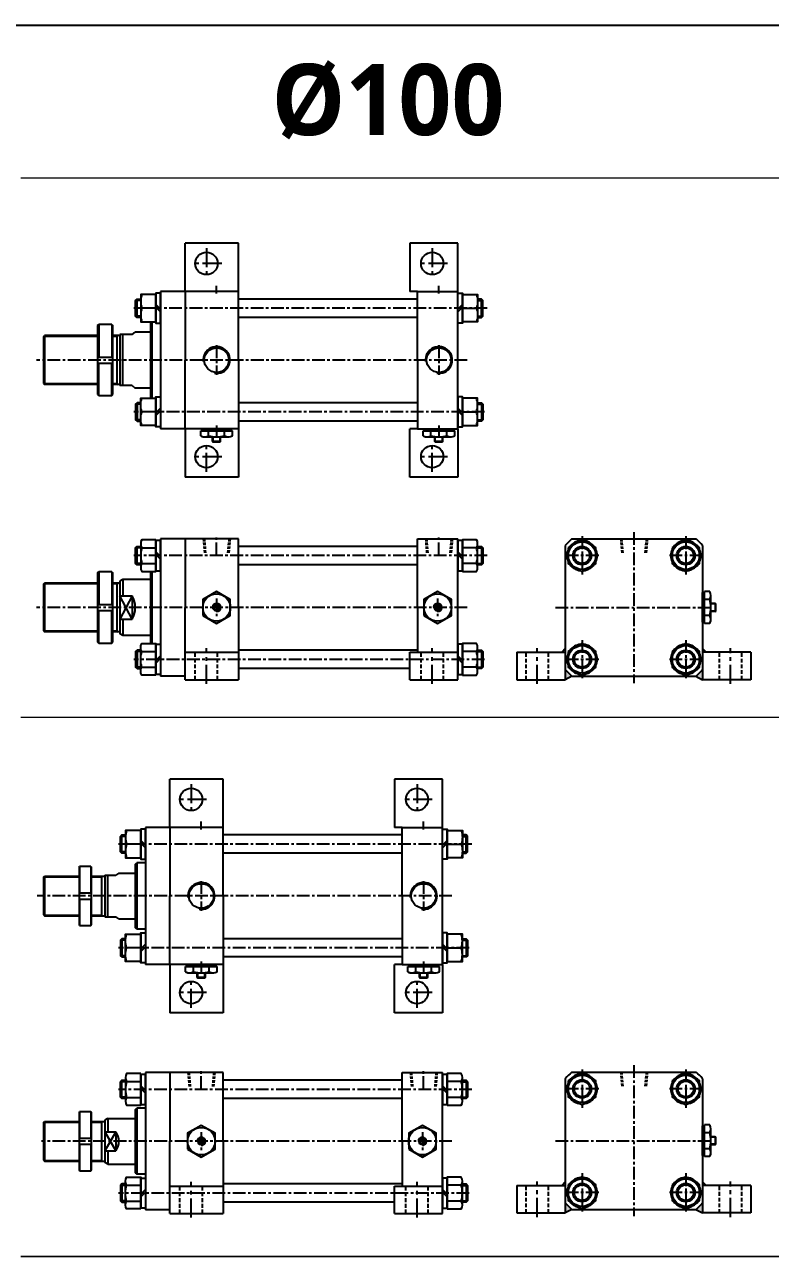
# Model space of a CAD drawing. Extents: x -819 to 7103, y -1 to 3511.
# Drawn here: x 2726 to 3459, y 2299 to 3511 of the extents above; entities that cross this region are included whole.
import ezdxf

# ---------------------------------------------------------------- set-up
doc = ezdxf.new("R2010")
doc.units = 0
doc.header["$LTSCALE"] = 10
doc.header["$MEASUREMENT"] = 0
for name, pattern in [('CENTER', [2, 1.25, -0.25, 0.25, -0.25]), ('CENTERX2', [4, 2.5, -0.5, 0.5, -0.5]), ('HIDDEN', [0.375, 0.25, -0.125]), ('HIDDENX2', [0.75, 0.5, -0.25])]:
    doc.linetypes.add(name, pattern=pattern)
doc.layers.get('0').update_dxf_attribs({"linetype": 'CONTINUOUS'})
for name, color, linetype in [('CEN', 1, 'CENTERX2'), ('HID', 2, 'HIDDENX2'), ('ML', 7, 'CONTINUOUS'), ('외형선', 3, 'CONTINUOUS')]:
    doc.layers.add(name, color=color, linetype=linetype)
doc.styles.add('문자', font='romans.shx')

msp = doc.modelspace()

# ---------------------------------------------------------------- hatches: boundary and pattern name
at = {"layer": 'ML'}
h = msp.add_hatch(color=256, dxfattribs=at)
h.paths.add_polyline_path([(3257.3, 2897.3), (3253.8, 2893.8), (3257.3, 2893.8)])
h.paths.add_polyline_path([(3263.8, 2870.3, -0.02515), (3257.3, 2876.8), (3257.3, 2866.8)])
h = msp.add_hatch(color=256, dxfattribs=at)
h.paths.add_polyline_path([(3392.3, 2897.3), (3392.3, 2893.8), (3395.8, 2893.8)])
h.paths.add_polyline_path([(3392.3, 2876.8, -0.02515), (3385.8, 2870.3), (3392.3, 2866.8)])
h = msp.add_hatch(color=256, dxfattribs=at)
h.paths.add_polyline_path([(3257.3, 2372.9), (3253.8, 2369.4), (3257.3, 2369.4)])
h.paths.add_polyline_path([(3263.8, 2345.9, -0.02515), (3257.3, 2352.4), (3257.3, 2342.4)])
h = msp.add_hatch(color=256, dxfattribs=at)
h.paths.add_polyline_path([(3392.3, 2372.9), (3392.3, 2369.4), (3395.8, 2369.4)])
h.paths.add_polyline_path([(3392.3, 2352.4, -0.02515), (3385.8, 2345.9), (3392.3, 2342.4)])

# ---------------------------------------------------------------- linework, layer by layer
at = {"color": 7, "linetype": 'Continuous'}
for p, q in [((2899, 3106.5), (2899, 3111.6)), ((2899, 3111.6), (2905.4, 3111.6)), ((2900, 3111.6), (2900, 3113.6)), ((2900, 3113.6), (2929.2, 3113.6)), ((2902.2, 3105.6), (2927, 3105.6)), ((2905.4, 3111.6), (2930.2, 3111.6)), ((2906.8, 3106.5), (2906.8, 3111.6)), ((2910.6, 3105.8), (2910.6, 3105.8)), ((2910.6, 3101.1), (2910.6, 3105.6)), ((2918.6, 3101.1), (2918.6, 3105.6)), ((2922.4, 3106.5), (2922.4, 3111.6)), ((2929.2, 3111.6), (2929.2, 3113.6)), ((2930.2, 3106.5), (2930.2, 3111.6)), ((3117.5, 3106.5), (3117.5, 3111.6)), ((3117.5, 3111.6), (3123.9, 3111.6)), ((3118.5, 3111.6), (3118.5, 3113.6)), ((3118.5, 3113.6), (3147.7, 3113.6)), ((3120.7, 3105.6), (3145.5, 3105.6)), ((3123.9, 3111.6), (3148.7, 3111.6)), ((3125.3, 3106.5), (3125.3, 3111.6)), ((3129.1, 3105.8), (3129.1, 3105.8)), ((3129.1, 3101.1), (3129.1, 3105.6)), ((3137.1, 3101.1), (3137.1, 3105.6)), ((3140.9, 3106.5), (3140.9, 3111.6)), ((3147.7, 3111.6), (3147.7, 3113.6)), ((3148.7, 3106.5), (3148.7, 3111.6)), ((2910.6, 3101.1), (2911.1, 3100.6)), ((2918.6, 3101.1), (2910.6, 3101.1)), ((2911.1, 3100.6), (2918.1, 3100.6)), ((2918.6, 3101.1), (2918.1, 3100.6)), ((3129.1, 3101.1), (3129.6, 3100.6)), ((3137.1, 3101.1), (3129.1, 3101.1)), ((3129.6, 3100.6), (3136.6, 3100.6)), ((3137.1, 3101.1), (3136.6, 3100.6)), ((3392.3, 2923.2), (3392.3, 2952.4)), ((3394.3, 2952.4), (3392.3, 2952.4)), ((3399.3, 2953.4), (3394.3, 2953.4)), ((3394.3, 2928.5), (3394.3, 2953.4)), ((3400.3, 2925.4), (3400.3, 2950.2)), ((3399.3, 2945.6), (3394.3, 2945.6)), ((3400, 2933.8), (3400, 2933.8)), ((3404.8, 2941.8), (3400.3, 2941.8)), ((3404.8, 2933.8), (3400.3, 2933.8)), ((3404.8, 2941.8), (3405.3, 2941.3)), ((3404.8, 2941.8), (3404.8, 2933.8)), ((3404.8, 2933.8), (3405.3, 2934.3)), ((3405.3, 2934.3), (3405.3, 2941.3)), ((3394.3, 2923.2), (3392.3, 2923.2)), ((3399.3, 2930), (3394.3, 2930)), ((3394.3, 2922.2), (3394.3, 2928.5)), ((3399.3, 2922.2), (3394.3, 2922.2)), ((2884, 2579.6), (2884, 2584.6)), ((2884, 2584.6), (2890.4, 2584.6)), ((2885, 2584.6), (2885, 2586.6)), ((2885, 2586.6), (2914.2, 2586.6)), ((2890.4, 2584.6), (2915.2, 2584.6)), ((2891.8, 2579.6), (2891.8, 2584.6)), ((2907.4, 2579.6), (2907.4, 2584.6)), ((2914.2, 2584.6), (2914.2, 2586.6)), ((2915.2, 2579.6), (2915.2, 2584.6)), ((3102.5, 2579.6), (3102.5, 2584.6)), ((3102.5, 2584.6), (3108.9, 2584.6)), ((3103.5, 2584.6), (3103.5, 2586.6)), ((3103.5, 2586.6), (3132.7, 2586.6)), ((3108.9, 2584.6), (3133.7, 2584.6)), ((3110.3, 2579.6), (3110.3, 2584.6)), ((3125.9, 2579.6), (3125.9, 2584.6)), ((3132.7, 2584.6), (3132.7, 2586.6)), ((3133.7, 2579.6), (3133.7, 2584.6)), ((2887.2, 2578.6), (2912, 2578.6)), ((2895.6, 2578.8), (2895.6, 2578.8)), ((2895.6, 2574.1), (2895.6, 2578.6)), ((2895.6, 2574.1), (2896.1, 2573.6)), ((2903.6, 2574.1), (2895.6, 2574.1)), ((2896.1, 2573.6), (2903.1, 2573.6)), ((2903.6, 2574.1), (2903.1, 2573.6)), ((2903.6, 2574.1), (2903.6, 2578.6)), ((3105.7, 2578.6), (3130.5, 2578.6)), ((3114.1, 2578.8), (3114.1, 2578.8)), ((3114.1, 2574.1), (3114.1, 2578.6)), ((3114.1, 2574.1), (3114.6, 2573.6)), ((3122.1, 2574.1), (3114.1, 2574.1)), ((3114.6, 2573.6), (3121.6, 2573.6)), ((3122.1, 2574.1), (3121.6, 2573.6)), ((3122.1, 2574.1), (3122.1, 2578.6)), ((3392.3, 2398.8), (3392.3, 2428)), ((3394.3, 2428), (3392.3, 2428)), ((3399.3, 2429), (3394.3, 2429)), ((3394.3, 2404.2), (3394.3, 2429)), ((3400.3, 2401), (3400.3, 2425.8)), ((3399.3, 2421.2), (3394.3, 2421.2)), ((3404.8, 2417.4), (3400.3, 2417.4)), ((3404.8, 2417.4), (3405.3, 2416.9)), ((3404.8, 2417.4), (3404.8, 2409.4)), ((3405.3, 2409.9), (3405.3, 2416.9)), ((3399.3, 2405.6), (3394.3, 2405.6)), ((3394.3, 2397.8), (3394.3, 2404.2)), ((3400, 2409.4), (3400, 2409.4)), ((3404.8, 2409.4), (3400.3, 2409.4)), ((3404.8, 2409.4), (3405.3, 2409.9)), ((3394.3, 2398.8), (3392.3, 2398.8)), ((3399.3, 2397.8), (3394.3, 2397.8))]:
    msp.add_line(p, q, dxfattribs=at)
for points in [[(2901.1, 2930), (2914.6, 2922.2), (2928.1, 2930), (2928.1, 2945.6), (2914.6, 2953.4), (2901.1, 2945.6)], [(3118.4, 2930), (3131.9, 2922.2), (3145.4, 2930), (3145.4, 2945.6), (3131.9, 2953.4), (3118.4, 2945.6)], [(2913.2, 2940.3), (2911.7, 2937.8), (2913.2, 2935.3), (2916.1, 2935.3), (2917.5, 2937.8), (2916.1, 2940.3)], [(3130.4, 2940.3), (3129, 2937.8), (3130.4, 2935.3), (3133.3, 2935.3), (3134.8, 2937.8), (3133.3, 2940.3)], [(2886.1, 2405.1), (2899.6, 2397.3), (2913.1, 2405.1), (2913.1, 2420.7), (2899.6, 2428.5), (2886.1, 2420.7)], [(3103.4, 2405.1), (3116.9, 2397.3), (3130.4, 2405.1), (3130.4, 2420.7), (3116.9, 2428.5), (3103.4, 2420.7)], [(2898.2, 2415.4), (2896.7, 2412.9), (2898.2, 2410.4), (2901.1, 2410.4), (2902.5, 2412.9), (2901.1, 2415.4)], [(3115.4, 2415.4), (3114, 2412.9), (3115.4, 2410.4), (3118.3, 2410.4), (3119.8, 2412.9), (3118.3, 2415.4)]]:
    msp.add_lwpolyline(points, close=True, dxfattribs=at)
for centre, radius in [((2914.6, 2937.8), 13.5), ((3131.9, 2937.8), 13.5), ((2914.6, 2937.8), 3.5), ((3131.9, 2937.8), 3.5), ((2899.6, 2412.9), 13.5), ((3116.9, 2412.9), 13.5), ((2899.6, 2412.9), 3.5), ((3116.9, 2412.9), 3.5)]:
    msp.add_circle(centre, radius, dxfattribs=at)
for centre, radius, start, end in [((2902.2, 3111.2), 5.62, 235.6158, 270), ((2902.9, 3113.8), 8.22, 241.7006, 298.2994), ((2914.6, 3136.9), 31.3, 255.6172, 270.0141), ((2914.6, 3136.9), 31.3, 269.9859, 284.3828), ((2926.3, 3113.8), 8.22, 241.7006, 298.2994), ((3120.7, 3111.2), 5.62, 235.6158, 270), ((3121.4, 3113.8), 8.22, 241.7006, 298.2994), ((3133.1, 3136.9), 31.3, 255.6172, 270.0141), ((3133.1, 3136.9), 31.3, 269.9859, 284.3828), ((3144.8, 3113.8), 8.22, 241.7006, 298.2994), ((3392.1, 2949.5), 8.22, 331.7006, 28.2994), ((3369, 2937.8), 31.3, 359.9859, 14.3828), ((3369, 2937.8), 31.3, 345.6172, 0.0141), ((3392.1, 2926.1), 8.22, 331.7006, 28.2994), ((3394.7, 2925.4), 5.62, 325.6158, 0), ((2887.2, 2584.2), 5.62, 235.6158, 270), ((2887.9, 2586.8), 8.22, 241.7006, 298.2994), ((2899.6, 2609.9), 31.3, 255.6172, 270.0141), ((2899.6, 2609.9), 31.3, 269.9859, 284.3828), ((2911.3, 2586.8), 8.22, 241.7006, 298.2994), ((3105.7, 2584.2), 5.62, 235.6158, 270), ((3106.4, 2586.8), 8.22, 241.7006, 298.2994), ((3118.1, 2609.9), 31.3, 255.6172, 270.0141), ((3118.1, 2609.9), 31.3, 269.9859, 284.3828), ((3129.8, 2586.8), 8.22, 241.7006, 298.2994), ((3392.1, 2425.1), 8.22, 331.7006, 28.2994), ((3369, 2413.4), 31.3, 359.9859, 14.3828), ((3369, 2413.4), 31.3, 345.6172, 0.0141), ((3392.1, 2401.7), 8.22, 331.7006, 28.2994), ((3394.7, 2401), 5.62, 325.6158, 0)]:
    msp.add_arc(centre, radius, start, end, dxfattribs=at)
at = {"layer": 'CEN', "color": 1, "linetype": 'CENTER', "ltscale": 1.5}
for p, q in [((2904.6, 3291.1), (2904.6, 3261.1)), ((3126.6, 3291.1), (3126.6, 3261.1)), ((2919.6, 3276.1), (2889.6, 3276.1)), ((3141.6, 3276.1), (3111.6, 3276.1)), ((2904.6, 3071.1), (2904.6, 3101.1)), ((3126.6, 3071.1), (3126.6, 3101.1)), ((2919.6, 3086.1), (2889.6, 3086.1)), ((3141.6, 3086.1), (3111.6, 3086.1)), ((2904.6, 2862.8), (2904.6, 2897.8)), ((3126.6, 2862.8), (3126.6, 2897.8)), ((3229.8, 2862.8), (3229.8, 2897.8)), ((3419.8, 2862.8), (3419.8, 2897.8)), ((2889.6, 2764.1), (2889.6, 2734.1)), ((3111.6, 2764.1), (3111.6, 2734.1)), ((2904.6, 2749.1), (2874.6, 2749.1)), ((3126.6, 2749.1), (3096.6, 2749.1)), ((2889.6, 2544.1), (2889.6, 2574.1)), ((3111.6, 2544.1), (3111.6, 2574.1)), ((2904.6, 2559.1), (2874.6, 2559.1)), ((3126.6, 2559.1), (3096.6, 2559.1)), ((2889.6, 2337.9), (2889.6, 2372.9)), ((3111.6, 2337.9), (3111.6, 2372.9)), ((3229.8, 2338.4), (3229.8, 2373.4)), ((3419.8, 2338.4), (3419.8, 2373.4))]:
    msp.add_line(p, q, dxfattribs=at)
at = {"layer": 'CEN', "color": 7, "linetype": 'Continuous', "ltscale": 1.5}
for p, q in [((3104.6, 2866.8), (3104.6, 2893.8)), ((3089.6, 2341.9), (3089.6, 2368.9))]:
    msp.add_line(p, q, dxfattribs=at)
at = {"layer": 'HID', "color": 6, "linetype": 'HIDDEN', "ltscale": 1.5}
for p, q in [((2893.6, 2866.8), (2893.6, 2893.8)), ((2915.6, 2866.8), (2915.6, 2893.8)), ((3115.6, 2866.8), (3115.6, 2893.8)), ((3137.6, 2866.8), (3137.6, 2893.8)), ((3218.8, 2866.8), (3218.8, 2893.8)), ((3240.8, 2866.8), (3240.8, 2893.8)), ((3408.8, 2866.8), (3408.8, 2893.8)), ((3430.8, 2866.8), (3430.8, 2893.8)), ((2878.6, 2341.9), (2878.6, 2368.9)), ((2900.6, 2341.9), (2900.6, 2368.9)), ((3100.6, 2341.9), (3100.6, 2368.9)), ((3122.6, 2341.9), (3122.6, 2368.9)), ((3218.8, 2342.4), (3218.8, 2369.4)), ((3240.8, 2342.4), (3240.8, 2369.4)), ((3408.8, 2342.4), (3408.8, 2369.4)), ((3430.8, 2342.4), (3430.8, 2369.4))]:
    msp.add_line(p, q, dxfattribs=at)
at = {"layer": 'ML'}
for p, q in [((4354.6, 3510.2), (150, 3510.2)), ((2883.6, 3248.6), (2883.6, 3296.1)), ((2936.1, 3296.1), (2883.6, 3296.1)), ((3151.6, 3296.1), (3104.6, 3296.1)), ((3104.6, 3296.1), (3104.6, 3248.6)), ((3151.6, 3248.6), (3151.6, 3296.1)), ((2836.4, 3223.1), (2836.4, 3241.1)), ((2859.6, 3248.6), (2859.6, 3113.6)), ((2883.6, 3248.6), (2859.6, 3248.6)), ((3112.1, 3248.6), (3104.6, 3248.6)), ((3174.9, 3223.1), (3174.9, 3241.1)), ((2855, 3232.1), (2841.2, 3232.1)), ((2855, 3235.7), (2859.6, 3231.1)), ((2855, 3233.1), (2859.6, 3228.5)), ((3156.2, 3235.7), (3151.6, 3231.1)), ((3156.2, 3233.1), (3151.6, 3228.5)), ((3156.2, 3232.1), (3170, 3232.1)), ((2797.7, 3215.1), (2798.7, 3216.1)), ((2797.7, 3215.1), (2797.7, 3147.1)), ((2798.7, 3216.1), (2798.7, 3184.1)), ((2811.7, 3216.1), (2798.7, 3216.1)), ((2811.7, 3216.1), (2811.7, 3184.1)), ((2811.7, 3216.1), (2812.7, 3215.1)), ((2812.7, 3147.1), (2812.7, 3215.1)), ((2849.6, 3218.6), (2849.6, 3143.6)), ((2851.1, 3218.6), (2851.1, 3143.6)), ((2744.6, 3204.1), (2745.6, 3205.1)), ((2744.6, 3204.1), (2744.6, 3158.1)), ((2745.6, 3205.1), (2745.6, 3157.1)), ((2816.6, 3205.1), (2816.6, 3157.1)), ((2819.6, 3206.1), (2819.6, 3156.1)), ((2822.6, 3156.1), (2822.6, 3206.1)), ((2831.6, 3206.1), (2834.6, 3208.6)), ((2797.7, 3184.1), (2812.7, 3184.1)), ((2797.7, 3178.1), (2812.7, 3178.1)), ((2798.7, 3146.1), (2798.7, 3178.1)), ((2811.7, 3146.1), (2811.7, 3178.1)), ((2744.6, 3158.1), (2745.6, 3157.1)), ((2831.6, 3156.1), (2834.6, 3153.6)), ((2797.7, 3147.1), (2798.7, 3146.1)), ((2798.7, 3146.1), (2811.7, 3146.1)), ((2811.7, 3146.1), (2812.7, 3147.1)), ((2836.4, 3139.1), (2836.4, 3121.1)), ((2855, 3130.1), (2841.2, 3130.1)), ((2855, 3129.1), (2859.6, 3133.7)), ((2855, 3126.5), (2859.6, 3131.1)), ((3156.2, 3129.1), (3151.6, 3133.7)), ((3156.2, 3126.5), (3151.6, 3131.1)), ((3156.2, 3130.1), (3170, 3130.1)), ((3174.9, 3139.1), (3174.9, 3121.1)), ((2883.6, 3113.6), (2859.6, 3113.6)), ((2883.6, 3113.6), (2883.6, 3066.1)), ((3104.6, 3066.1), (3104.6, 3113.6)), ((3112.1, 3113.6), (3104.6, 3113.6)), ((3151.6, 3113.6), (3151.6, 3066.1)), ((2936.1, 3066.1), (2883.6, 3066.1)), ((3151.6, 3066.1), (3104.6, 3066.1)), ((2836.4, 2979.8), (2836.4, 2997.8)), ((2840, 3000.5), (2840, 2977.1)), ((2841.2, 2996.6), (2855, 2996.6)), ((2883.6, 3005.3), (2859.6, 3005.3)), ((2859.6, 3005.3), (2859.6, 2870.3)), ((3118.7, 3005.3), (3145.1, 3005.3)), ((3170, 2996.6), (3156.2, 2996.6)), ((3171.2, 2977.1), (3171.2, 3000.5)), ((3174.9, 2997.8), (3174.9, 2979.8)), ((3257.3, 2998.8), (3257.3, 2876.8)), ((3263.8, 3005.3), (3385.8, 3005.3)), ((3392.3, 2998.8), (3392.3, 2876.8)), ((2855, 2992.4), (2859.6, 2987.8)), ((2855, 2989.8), (2859.6, 2985.2)), ((3156.2, 2987.8), (3151.6, 2992.4)), ((3156.2, 2985.2), (3151.6, 2989.8)), ((2797.7, 2971.8), (2798.7, 2972.8)), ((2797.7, 2971.8), (2797.7, 2903.8)), ((2811.7, 2972.8), (2798.7, 2972.8)), ((2798.7, 2972.8), (2798.7, 2940.8)), ((2811.7, 2972.8), (2812.7, 2971.8)), ((2811.7, 2972.8), (2811.7, 2940.8)), ((2812.7, 2903.8), (2812.7, 2971.8)), ((2841.2, 2981), (2855, 2981)), ((2849.6, 2973.2), (2849.6, 2902.4)), ((2851.1, 2973.2), (2851.1, 2902.4)), ((3170, 2981), (3156.2, 2981)), ((2744.6, 2960.8), (2745.6, 2961.8)), ((2744.6, 2960.8), (2744.6, 2914.8)), ((2745.6, 2961.8), (2745.6, 2913.8)), ((2816.6, 2961.8), (2816.6, 2913.8)), ((2822.6, 2965.3), (2819.6, 2963.6)), ((2819.6, 2963.6), (2819.6, 2912)), ((2822.6, 2965.3), (2822.6, 2949.3)), ((2819.6, 2949.3), (2831.6, 2949.3)), ((2831.6, 2949.3), (2831.6, 2926.2)), ((2797.7, 2940.8), (2812.7, 2940.8)), ((2797.7, 2934.8), (2812.7, 2934.8)), ((2798.7, 2902.8), (2798.7, 2934.8)), ((2811.7, 2902.8), (2811.7, 2934.8)), ((2819.6, 2926.2), (2831.6, 2926.2)), ((2822.6, 2926.2), (2822.6, 2910.3)), ((2744.6, 2914.8), (2745.6, 2913.8)), ((2822.6, 2910.3), (2819.6, 2912)), ((2797.7, 2903.8), (2798.7, 2902.8)), ((2798.7, 2902.8), (2811.7, 2902.8)), ((2811.7, 2902.8), (2812.7, 2903.8)), ((2840, 2875.1), (2840, 2898.5)), ((3171.2, 2875.1), (3171.2, 2898.5)), ((3257.3, 2897.3), (3253.8, 2893.8)), ((3392.3, 2897.3), (3395.8, 2893.8)), ((2836.4, 2895.8), (2836.4, 2877.8)), ((2841.2, 2894.6), (2855, 2894.6)), ((2855, 2885.8), (2859.6, 2890.4)), ((2855, 2883.2), (2859.6, 2887.8)), ((2883.6, 2893.8), (2936.1, 2893.8)), ((3104.6, 2893.8), (3151.6, 2893.8)), ((3156.2, 2885.8), (3151.6, 2890.4)), ((3156.2, 2883.2), (3151.6, 2887.8)), ((3170, 2894.6), (3156.2, 2894.6)), ((3174.9, 2895.8), (3174.9, 2877.8)), ((3209.8, 2893.8), (3257.3, 2893.8)), ((3209.8, 2893.8), (3209.8, 2866.8)), ((3439.8, 2893.8), (3392.3, 2893.8)), ((3439.8, 2893.8), (3439.8, 2866.8)), ((2841.2, 2879), (2855, 2879)), ((3170, 2879), (3156.2, 2879)), ((3257.3, 2876.8), (3257.3, 2866.8)), ((3392.3, 2876.8), (3392.3, 2866.8)), ((2883.6, 2870.3), (2859.6, 2870.3)), ((2883.6, 2866.8), (2936.1, 2866.8)), ((3104.6, 2866.8), (3151.6, 2866.8)), ((3209.8, 2866.8), (3257.3, 2866.8)), ((3263.8, 2870.3), (3257.3, 2866.8)), ((3263.8, 2870.3), (3385.8, 2870.3)), ((3385.8, 2870.3), (3392.3, 2866.8)), ((3439.8, 2866.8), (3392.3, 2866.8)), ((2868.6, 2721.6), (2868.6, 2769.1)), ((2921.1, 2769.1), (2868.6, 2769.1)), ((3136.6, 2769.1), (3089.6, 2769.1)), ((3089.6, 2769.1), (3089.6, 2721.6)), ((3136.6, 2721.6), (3136.6, 2769.1)), ((2844.6, 2721.6), (2844.6, 2586.6)), ((2868.6, 2721.6), (2844.6, 2721.6)), ((3097.1, 2721.6), (3089.6, 2721.6)), ((3103.7, 2721.6), (3130.1, 2721.6)), ((2821.4, 2696.1), (2821.4, 2714.1)), ((2840, 2705.1), (2826.2, 2705.1)), ((2840, 2708.7), (2844.6, 2704.1)), ((2840, 2706.1), (2844.6, 2701.5)), ((3141.2, 2708.7), (3136.6, 2704.1)), ((3141.2, 2706.1), (3136.6, 2701.5)), ((3141.2, 2705.1), (3155, 2705.1)), ((3159.9, 2696.1), (3159.9, 2714.1)), ((2779.5, 2682.6), (2780, 2683.1)), ((2779.5, 2682.6), (2779.5, 2625.6)), ((2780, 2683.1), (2780, 2657.1)), ((2791, 2683.1), (2780, 2683.1)), ((2791, 2683.1), (2791, 2657.1)), ((2791, 2683.1), (2791.5, 2682.6)), ((2791.5, 2625.6), (2791.5, 2682.6)), ((2834.6, 2685.1), (2836.1, 2686.6)), ((2834.6, 2685.1), (2834.6, 2623.1)), ((2836.1, 2686.6), (2836.1, 2621.6)), ((2744.6, 2672.6), (2745.6, 2673.6)), ((2744.6, 2672.6), (2744.6, 2635.6)), ((2745.6, 2673.6), (2745.6, 2634.6)), ((2801.6, 2673.6), (2801.6, 2634.6)), ((2804.6, 2674.6), (2804.6, 2633.6)), ((2807.6, 2633.6), (2807.6, 2674.6)), ((2818.6, 2676.6), (2815.6, 2674.6)), ((2779.5, 2657.1), (2791.5, 2657.1)), ((2779.5, 2651.1), (2791.5, 2651.1)), ((2780, 2651.1), (2780, 2625.1)), ((2791, 2651.1), (2791, 2625.1)), ((2744.6, 2635.6), (2745.6, 2634.6)), ((2818.6, 2631.6), (2815.6, 2633.6)), ((2779.5, 2625.6), (2780, 2625.1)), ((2780, 2625.1), (2791, 2625.1)), ((2791, 2625.1), (2791.5, 2625.6)), ((2836.1, 2621.6), (2834.6, 2623.1)), ((2821.4, 2612.1), (2821.4, 2594.1)), ((2840, 2602.1), (2844.6, 2606.7)), ((3141.2, 2602.1), (3136.6, 2606.7)), ((3159.9, 2612.1), (3159.9, 2594.1)), ((2840, 2603.1), (2826.2, 2603.1)), ((2840, 2599.5), (2844.6, 2604.1)), ((3141.2, 2599.5), (3136.6, 2604.1)), ((3141.2, 2603.1), (3155, 2603.1)), ((2868.6, 2586.6), (2844.6, 2586.6)), ((2868.6, 2586.6), (2868.6, 2539.1)), ((3089.6, 2539.1), (3089.6, 2586.6)), ((3097.1, 2586.6), (3089.6, 2586.6)), ((3136.6, 2586.6), (3136.6, 2539.1)), ((2921.1, 2539.1), (2868.6, 2539.1)), ((3136.6, 2539.1), (3089.6, 2539.1)), ((2821.4, 2454.9), (2821.4, 2472.9)), ((2825, 2475.6), (2825, 2452.2)), ((2868.6, 2480.4), (2844.6, 2480.4)), ((2844.6, 2480.4), (2844.6, 2345.4)), ((3103.7, 2480.4), (3130.1, 2480.4)), ((3156.2, 2452.2), (3156.2, 2475.6)), ((3159.9, 2472.9), (3159.9, 2454.9)), ((3257.3, 2474.4), (3257.3, 2352.4)), ((3263.8, 2480.9), (3385.8, 2480.9)), ((3392.3, 2474.4), (3392.3, 2352.4)), ((2826.2, 2471.7), (2840, 2471.7)), ((2840, 2467.5), (2844.6, 2462.9)), ((2840, 2464.9), (2844.6, 2460.3)), ((3141.2, 2462.9), (3136.6, 2467.5)), ((3141.2, 2460.3), (3136.6, 2464.9)), ((3155, 2471.7), (3141.2, 2471.7)), ((2826.2, 2456.1), (2840, 2456.1)), ((3155, 2456.1), (3141.2, 2456.1)), ((2779.5, 2441.4), (2780, 2441.9)), ((2779.5, 2441.4), (2779.5, 2384.4)), ((2780, 2441.9), (2780, 2415.9)), ((2791, 2441.9), (2780, 2441.9)), ((2791, 2441.9), (2791, 2415.9)), ((2791, 2441.9), (2791.5, 2441.4)), ((2791.5, 2384.4), (2791.5, 2441.4)), ((2834.6, 2443.9), (2836.1, 2445.4)), ((2834.6, 2443.9), (2834.6, 2381.9)), ((2836.1, 2445.4), (2836.1, 2380.4)), ((2744.6, 2431.4), (2745.6, 2432.4)), ((2744.6, 2431.4), (2744.6, 2394.4)), ((2745.6, 2432.4), (2745.6, 2393.4)), ((2801.6, 2432.4), (2801.6, 2393.4)), ((2807.6, 2435.4), (2804.6, 2433.6)), ((2804.6, 2433.6), (2804.6, 2392.1)), ((2807.6, 2435.4), (2807.6, 2422.1)), ((2779.5, 2415.9), (2791.5, 2415.9)), ((2804.6, 2422.1), (2815.6, 2422.1)), ((2815.6, 2422.1), (2815.6, 2403.6)), ((2779.5, 2409.9), (2791.5, 2409.9)), ((2780, 2409.9), (2780, 2383.9)), ((2791, 2409.9), (2791, 2383.9)), ((2804.6, 2403.6), (2815.6, 2403.6)), ((2807.6, 2403.6), (2807.6, 2390.4)), ((2744.6, 2394.4), (2745.6, 2393.4)), ((2807.6, 2390.4), (2804.6, 2392.1)), ((2779.5, 2384.4), (2780, 2383.9)), ((2780, 2383.9), (2791, 2383.9)), ((2791, 2383.9), (2791.5, 2384.4)), ((2834.6, 2381.9), (2836.1, 2380.4)), ((2821.4, 2370.9), (2821.4, 2352.9)), ((2825, 2350.2), (2825, 2373.6)), ((2826.2, 2369.7), (2840, 2369.7)), ((2840, 2360.9), (2844.6, 2365.5)), ((2868.6, 2368.9), (2921.1, 2368.9)), ((3089.6, 2368.9), (3136.6, 2368.9)), ((3141.2, 2360.9), (3136.6, 2365.5)), ((3155, 2369.7), (3141.2, 2369.7)), ((3156.2, 2350.2), (3156.2, 2373.6)), ((3159.9, 2370.9), (3159.9, 2352.9)), ((3209.8, 2369.4), (3257.3, 2369.4)), ((3209.8, 2369.4), (3209.8, 2342.4)), ((3257.3, 2372.9), (3253.8, 2369.4)), ((3392.3, 2372.9), (3395.8, 2369.4)), ((3439.8, 2369.4), (3392.3, 2369.4)), ((3439.8, 2369.4), (3439.8, 2342.4)), ((2826.2, 2354.1), (2840, 2354.1)), ((2840, 2358.3), (2844.6, 2362.9)), ((3141.2, 2358.3), (3136.6, 2362.9)), ((3155, 2354.1), (3141.2, 2354.1)), ((3257.3, 2352.4), (3257.3, 2342.4)), ((3392.3, 2352.4), (3392.3, 2342.4)), ((2868.6, 2345.4), (2844.6, 2345.4)), ((2868.6, 2341.9), (2921.1, 2341.9)), ((3089.6, 2341.9), (3136.6, 2341.9)), ((3209.8, 2342.4), (3257.3, 2342.4)), ((3263.8, 2345.9), (3257.3, 2342.4)), ((3263.8, 2345.9), (3385.8, 2345.9)), ((3385.8, 2345.9), (3392.3, 2342.4)), ((3439.8, 2342.4), (3392.3, 2342.4))]:
    msp.add_line(p, q, dxfattribs=at)
at = {"layer": 'ML', "color": 1, "linetype": 'CENTER'}
for p, q in [((2914.6, 3246.4), (2914.6, 3254.1)), ((3133.1, 3246.4), (3133.1, 3254.1)), ((3180.6, 3232.1), (2833.3, 3232.1)), ((2914.6, 3195.6), (2914.6, 3166.5)), ((3133.1, 3195.6), (3133.1, 3166.5)), ((3160.9, 3181.1), (2737.7, 3181.1)), ((3178, 3130.1), (2833.3, 3130.1)), ((2914.6, 3116.6), (2914.6, 3104.9)), ((3133.1, 3116.6), (3133.1, 3104.9)), ((2914.6, 2989.2), (2914.6, 3007)), ((3133.1, 2989.2), (3133.1, 3007)), ((3273.8, 3007.8), (3273.8, 2969.8)), ((3324.8, 3012), (3324.8, 2863.5)), ((3375.8, 3007.8), (3375.8, 2969.8)), ((3180.6, 2988.8), (2833.3, 2988.8)), ((3290.2, 2988.8), (3257.4, 2988.8)), ((3392.2, 2988.8), (3359.4, 2988.8)), ((2914.6, 2946.6), (2914.6, 2929)), ((3131.9, 2946.6), (3131.9, 2929)), ((3160.9, 2937.8), (2737.7, 2937.8)), ((3247.7, 2937.8), (3399.1, 2937.8)), ((3273.8, 2905.8), (3273.8, 2867.8)), ((3375.8, 2905.8), (3375.8, 2867.8)), ((3178, 2886.8), (2833.3, 2886.8)), ((3290.2, 2886.8), (3257.4, 2886.8)), ((3392.2, 2886.8), (3359.4, 2886.8)), ((2899.6, 2719.5), (2899.6, 2727.2)), ((3118.1, 2719.5), (3118.1, 2727.2)), ((3165.6, 2705.1), (2818.3, 2705.1)), ((2899.6, 2668.6), (2899.6, 2639.5)), ((3118.1, 2668.6), (3118.1, 2639.5)), ((3145.9, 2654.1), (2738.1, 2654.1)), ((3163, 2603.1), (2818.3, 2603.1)), ((2899.6, 2589.6), (2899.6, 2578)), ((3118.1, 2589.6), (3118.1, 2578)), ((3324.8, 2487.7), (3324.8, 2339.2)), ((2899.6, 2464.3), (2899.6, 2482.1)), ((3118.1, 2464.3), (3118.1, 2482.1)), ((3273.8, 2483.4), (3273.8, 2445.4)), ((3375.8, 2483.4), (3375.8, 2445.4)), ((3165.6, 2463.9), (2818.3, 2463.9)), ((3290.2, 2464.4), (3257.4, 2464.4)), ((3392.2, 2464.4), (3359.4, 2464.4)), ((3145.9, 2412.9), (2742.6, 2412.9)), ((2899.6, 2421.7), (2899.6, 2404.1)), ((3116.9, 2421.7), (3116.9, 2404.1)), ((3247.7, 2413.4), (3399.1, 2413.4)), ((3273.8, 2381.4), (3273.8, 2343.4)), ((3375.8, 2381.4), (3375.8, 2343.4)), ((3163, 2361.9), (2818.3, 2361.9)), ((3290.2, 2362.4), (3257.4, 2362.4)), ((3392.2, 2362.4), (3359.4, 2362.4))]:
    msp.add_line(p, q, dxfattribs=at)
at = {"layer": 'ML', "color": 2}
for p, q in [((2840, 3239.7), (2835, 3239.7)), ((3171.2, 3239.7), (3176.2, 3239.7)), ((2840, 3224.4), (2835, 3224.4)), ((3171.2, 3224.4), (3176.2, 3224.4)), ((2816.6, 3204.3), (2817.9, 3205.1)), ((2816.6, 3157.8), (2817.9, 3157.1)), ((2840, 3137.7), (2835, 3137.7)), ((3171.2, 3137.7), (3176.2, 3137.7)), ((2840, 3122.4), (2835, 3122.4)), ((3171.2, 3122.4), (3176.2, 3122.4)), ((2911.1, 3105.7), (2911.1, 3105.7)), ((2911.1, 3100.6), (2911.1, 3105.6)), ((2918.1, 3100.6), (2918.1, 3105.6)), ((3129.6, 3105.7), (3129.6, 3105.7)), ((3129.6, 3100.6), (3129.6, 3105.6)), ((3136.6, 3100.6), (3136.6, 3105.6)), ((2840, 2996.4), (2835, 2996.4)), ((3171.2, 2996.4), (3176.2, 2996.4)), ((2840, 2981.1), (2835, 2981.1)), ((3171.2, 2981.1), (3176.2, 2981.1)), ((2816.6, 2961), (2817.9, 2961.8)), ((2831.6, 2949.3), (2819.6, 2926.2)), ((2831.6, 2926.2), (2819.6, 2949.3)), ((3400.1, 2934.3), (3400.1, 2934.3)), ((3405.3, 2941.3), (3400.3, 2941.3)), ((3405.3, 2934.3), (3400.3, 2934.3)), ((2816.6, 2914.5), (2817.9, 2913.8)), ((2840, 2894.4), (2835, 2894.4)), ((3171.2, 2894.4), (3176.2, 2894.4)), ((2840, 2879.1), (2835, 2879.1)), ((3171.2, 2879.1), (3176.2, 2879.1)), ((2825, 2712.7), (2820, 2712.7)), ((3156.2, 2712.7), (3161.2, 2712.7)), ((2825, 2697.4), (2820, 2697.4)), ((3156.2, 2697.4), (3161.2, 2697.4)), ((2801.6, 2672.8), (2802.9, 2673.6)), ((2801.6, 2635.3), (2802.9, 2634.6)), ((2825, 2610.7), (2820, 2610.7)), ((3156.2, 2610.7), (3161.2, 2610.7)), ((2825, 2595.4), (2820, 2595.4)), ((3156.2, 2595.4), (3161.2, 2595.4)), ((2896.1, 2578.8), (2896.1, 2578.8)), ((2896.1, 2573.6), (2896.1, 2578.6)), ((2903.1, 2573.6), (2903.1, 2578.6)), ((3114.6, 2578.8), (3114.6, 2578.8)), ((3114.6, 2573.6), (3114.6, 2578.6)), ((3121.6, 2573.6), (3121.6, 2578.6)), ((2825, 2471.5), (2820, 2471.5)), ((3156.2, 2471.5), (3161.2, 2471.5)), ((2825, 2456.2), (2820, 2456.2)), ((3156.2, 2456.2), (3161.2, 2456.2)), ((2801.6, 2431.6), (2802.9, 2432.4)), ((2804.6, 2422.1), (2815.6, 2403.6)), ((2815.6, 2422.1), (2804.6, 2403.6)), ((3405.3, 2416.9), (3400.3, 2416.9)), ((3400.1, 2409.9), (3400.1, 2409.9)), ((3405.3, 2409.9), (3400.3, 2409.9)), ((2801.6, 2394.1), (2802.9, 2393.4)), ((2825, 2369.5), (2820, 2369.5)), ((3156.2, 2369.5), (3161.2, 2369.5)), ((2825, 2354.2), (2820, 2354.2)), ((3156.2, 2354.2), (3161.2, 2354.2))]:
    msp.add_line(p, q, dxfattribs=at)
at = {"layer": 'ML', "color": 7}
for p, q in [((2936.1, 3248.6), (2883.6, 3248.6)), ((2883.6, 3248.6), (2883.6, 3181.1)), ((2936.1, 3181.1), (2936.1, 3248.6)), ((3112.1, 3248.6), (3151.6, 3248.6)), ((3112.1, 3181.1), (3112.1, 3248.6)), ((3151.6, 3113.6), (3151.6, 3248.6)), ((2883.6, 3113.6), (2883.6, 3181.1)), ((2936.1, 3181.1), (2936.1, 3113.6)), ((3112.1, 3181.1), (3112.1, 3113.6)), ((2936.1, 3113.6), (2883.6, 3113.6)), ((3112.1, 3113.6), (3151.6, 3113.6)), ((2883.6, 3005.3), (2883.6, 2937.8)), ((2936.1, 3005.3), (2883.6, 3005.3)), ((2936.1, 2937.8), (2936.1, 3005.3)), ((3112.1, 3005.3), (3151.6, 3005.3)), ((3112.1, 2937.8), (3112.1, 3005.3)), ((3151.6, 2866.8), (3151.6, 3005.3)), ((2883.6, 2866.8), (2883.6, 2937.8)), ((2936.1, 2937.8), (2936.1, 2866.8)), ((3112.1, 2937.8), (3112.1, 2893.8)), ((2921.1, 2721.6), (2868.6, 2721.6)), ((2868.6, 2721.6), (2868.6, 2654.1)), ((2921.1, 2654.1), (2921.1, 2721.6)), ((3097.1, 2721.6), (3136.6, 2721.6)), ((3097.1, 2654.1), (3097.1, 2721.6)), ((3136.6, 2586.6), (3136.6, 2721.6)), ((2868.6, 2586.6), (2868.6, 2654.1)), ((2921.1, 2654.1), (2921.1, 2586.6)), ((3097.1, 2654.1), (3097.1, 2586.6)), ((2921.1, 2586.6), (2868.6, 2586.6)), ((3097.1, 2586.6), (3136.6, 2586.6)), ((2868.6, 2480.4), (2868.6, 2412.9)), ((2921.1, 2480.4), (2868.6, 2480.4)), ((2921.1, 2412.9), (2921.1, 2480.4)), ((3097.1, 2480.4), (3136.6, 2480.4)), ((3097.1, 2412.9), (3097.1, 2480.4)), ((3136.6, 2341.9), (3136.6, 2480.4)), ((2868.6, 2341.9), (2868.6, 2412.9)), ((2921.1, 2412.9), (2921.1, 2341.9)), ((3097.1, 2412.9), (3097.1, 2368.9))]:
    msp.add_line(p, q, dxfattribs=at)
at = {"layer": 'ML', "color": 7, "linetype": 'Continuous'}
for p, q in [((3112.1, 3241.1), (2936.1, 3241.1)), ((3112.1, 3223.1), (2936.1, 3223.1)), ((2797.7, 3205.1), (2745.6, 3205.1)), ((2819.6, 3205.1), (2812.7, 3205.1)), ((2831.6, 3206.1), (2819.6, 3206.1)), ((2849.6, 3208.6), (2834.6, 3208.6)), ((2797.7, 3157.1), (2745.6, 3157.1)), ((2819.6, 3157.1), (2812.7, 3157.1)), ((2831.6, 3156.1), (2819.6, 3156.1)), ((2849.6, 3153.6), (2834.6, 3153.6)), ((3112.1, 3139.1), (2936.1, 3139.1)), ((3112.1, 3121.1), (2936.1, 3121.1)), ((3112.1, 2997.8), (2936.1, 2997.8)), ((3112.1, 2979.8), (2936.1, 2979.8)), ((2797.7, 2961.8), (2745.6, 2961.8)), ((2819.6, 2961.8), (2812.7, 2961.8)), ((2849.6, 2965.3), (2822.6, 2965.3)), ((2797.7, 2913.8), (2745.6, 2913.8)), ((2819.6, 2913.8), (2812.7, 2913.8)), ((2849.6, 2910.3), (2822.6, 2910.3)), ((3112.1, 2895.8), (2936.1, 2895.8)), ((3104.6, 2877.8), (2936.1, 2877.8)), ((3097.1, 2714.1), (2921.1, 2714.1)), ((3097.1, 2696.1), (2921.1, 2696.1)), ((2844.6, 2686.6), (2836.1, 2686.6)), ((2745.6, 2673.6), (2779.5, 2673.6)), ((2791.5, 2673.6), (2804.6, 2673.6)), ((2804.6, 2674.6), (2815.6, 2674.6)), ((2818.6, 2676.6), (2834.6, 2676.6)), ((2745.6, 2634.6), (2779.5, 2634.6)), ((2791.5, 2634.6), (2804.6, 2634.6)), ((2804.6, 2633.6), (2815.6, 2633.6)), ((2818.6, 2631.6), (2834.6, 2631.6)), ((2844.6, 2621.6), (2836.1, 2621.6)), ((3097.1, 2612.1), (2921.1, 2612.1)), ((3097.1, 2594.1), (2921.1, 2594.1)), ((3097.1, 2472.9), (2921.1, 2472.9)), ((3097.1, 2454.9), (2921.1, 2454.9)), ((2844.6, 2445.4), (2836.1, 2445.4)), ((2745.6, 2432.4), (2779.5, 2432.4)), ((2791.5, 2432.4), (2804.6, 2432.4)), ((2807.6, 2435.4), (2834.6, 2435.4)), ((2745.6, 2393.4), (2779.5, 2393.4)), ((2791.5, 2393.4), (2804.6, 2393.4)), ((2807.6, 2390.4), (2834.6, 2390.4)), ((2844.6, 2380.4), (2836.1, 2380.4)), ((3097.1, 2370.9), (2921.1, 2370.9)), ((3089.6, 2352.9), (2921.1, 2352.9))]:
    msp.add_line(p, q, dxfattribs=at)
at = {"layer": 'ML', "color": 2, "linetype": 'Continuous'}
for p, q in [((2797.7, 3204.3), (2744.9, 3204.3)), ((2816.6, 3204.3), (2812.7, 3204.3)), ((2797.7, 3157.8), (2744.9, 3157.8)), ((2816.6, 3157.8), (2812.7, 3157.8)), ((2797.7, 2961), (2744.9, 2961)), ((2816.6, 2961), (2812.7, 2961)), ((2797.7, 2914.5), (2744.9, 2914.5)), ((2816.6, 2914.5), (2812.7, 2914.5)), ((2744.9, 2672.8), (2779.5, 2672.8)), ((2791.5, 2672.8), (2801.6, 2672.8)), ((2744.9, 2635.3), (2779.5, 2635.3)), ((2791.5, 2635.3), (2801.6, 2635.3)), ((2744.9, 2431.6), (2779.5, 2431.6)), ((2791.5, 2431.6), (2801.6, 2431.6)), ((2744.9, 2394.1), (2779.5, 2394.1)), ((2791.5, 2394.1), (2801.6, 2394.1))]:
    msp.add_line(p, q, dxfattribs=at)
at = {"layer": 'ML', "color": 6, "linetype": 'HIDDEN'}
for p, q in [((2901.4, 3005.3), (2902.6, 2991.3)), ((2902.6, 3005.3), (2903.8, 2990.7)), ((2926.7, 3005.3), (2925.4, 2990.7)), ((2927.9, 3005.3), (2926.6, 2991.3)), ((3119.9, 3005.3), (3121.1, 2991.3)), ((3121.1, 3005.3), (3122.3, 2990.7)), ((3145.2, 3005.3), (3143.9, 2990.7)), ((3146.4, 3005.3), (3145.1, 2991.3)), ((3311.6, 3005.3), (3312.8, 2991.3)), ((3312.7, 3005.3), (3314, 2990.7)), ((3336.9, 3005.3), (3335.6, 2990.7)), ((3338, 3005.3), (3336.8, 2991.3)), ((2886.4, 2480.4), (2887.6, 2466.4)), ((2887.6, 2480.4), (2888.8, 2465.8)), ((2911.7, 2480.4), (2910.4, 2465.8)), ((2912.9, 2480.4), (2911.6, 2466.4)), ((3104.9, 2480.4), (3106.1, 2466.4)), ((3106.1, 2480.4), (3107.3, 2465.8)), ((3130.2, 2480.4), (3128.9, 2465.8)), ((3131.4, 2480.4), (3130.1, 2466.4)), ((3311.6, 2480.9), (3312.8, 2466.9)), ((3312.7, 2480.9), (3314, 2466.3)), ((3336.9, 2480.9), (3335.6, 2466.3)), ((3338, 2480.9), (3336.8, 2466.9))]:
    msp.add_line(p, q, dxfattribs=at)
at = {"layer": 'ML', "const_width": 1.5}
for points in [[(150, 3510.2), (4354.6, 3510.2)], [(2722.1, 3360.2), (3475.9, 3360.2), (3475.9, 2299.5)], [(2722.1, 2829.8), (3475.9, 2829.8)], [(2722.1, 2299.5), (3475.9, 2299.5)]]:
    msp.add_lwpolyline(points, dxfattribs=at)
at = {"layer": 'ML'}
for points in [[(2840, 3223.1), (2836.4, 3223.1), (2835, 3224.4), (2835, 3239.7), (2836.4, 3241.1), (2840, 3241.1)], [(2859.6, 3217.3), (2859.6, 3246.9), (2855, 3246.9), (2855, 3217.3), (2859.6, 3217.3)], [(3151.6, 3217.3), (3151.6, 3246.9), (3156.2, 3246.9), (3156.2, 3217.3), (3151.6, 3217.3)], [(3171.2, 3223.1), (3174.9, 3223.1), (3176.2, 3224.4), (3176.2, 3239.7), (3174.9, 3241.1), (3171.2, 3241.1)], [(2859.6, 3144.9), (2859.6, 3115.3), (2855, 3115.3), (2855, 3144.9), (2859.6, 3144.9)], [(3151.6, 3144.9), (3151.6, 3115.3), (3156.2, 3115.3), (3156.2, 3144.9), (3151.6, 3144.9)], [(2840, 3139.1), (2836.4, 3139.1), (2835, 3137.7), (2835, 3122.4), (2836.4, 3121.1), (2840, 3121.1)], [(3171.2, 3139.1), (3174.9, 3139.1), (3176.2, 3137.7), (3176.2, 3122.4), (3174.9, 3121.1), (3171.2, 3121.1)], [(2840, 2979.8), (2836.4, 2979.8), (2835, 2981.1), (2835, 2996.4), (2836.4, 2997.8), (2840, 2997.8)], [(2859.6, 2974), (2859.6, 3003.6), (2855, 3003.6), (2855, 2974), (2859.6, 2974)], [(3151.6, 3003.6), (3151.6, 2974), (3156.2, 2974), (3156.2, 3003.6), (3151.6, 3003.6)], [(3171.2, 2997.8), (3174.9, 2997.8), (3176.2, 2996.4), (3176.2, 2981.1), (3174.9, 2979.8), (3171.2, 2979.8)], [(3260.3, 2996.6), (3260.3, 2981), (3273.8, 2973.2), (3287.3, 2981), (3287.3, 2996.6), (3273.8, 3004.4), (3260.3, 2996.6)], [(3362.3, 2996.6), (3362.3, 2981), (3375.8, 2973.2), (3389.3, 2981), (3389.3, 2996.6), (3375.8, 3004.4), (3362.3, 2996.6)], [(2859.6, 2901.6), (2859.6, 2872), (2855, 2872), (2855, 2901.6), (2859.6, 2901.6)], [(3151.6, 2901.6), (3151.6, 2872), (3156.2, 2872), (3156.2, 2901.6), (3151.6, 2901.6)], [(3260.3, 2894.6), (3260.3, 2879), (3273.8, 2871.2), (3287.3, 2879), (3287.3, 2894.6), (3273.8, 2902.4), (3260.3, 2894.6)], [(3362.3, 2894.6), (3362.3, 2879), (3375.8, 2871.2), (3389.3, 2879), (3389.3, 2894.6), (3375.8, 2902.4), (3362.3, 2894.6)], [(2840, 2895.8), (2836.4, 2895.8), (2835, 2894.4), (2835, 2879.1), (2836.4, 2877.8), (2840, 2877.8)], [(3171.2, 2895.8), (3174.9, 2895.8), (3176.2, 2894.4), (3176.2, 2879.1), (3174.9, 2877.8), (3171.2, 2877.8)], [(2844.6, 2690.3), (2844.6, 2719.9), (2840, 2719.9), (2840, 2690.3), (2844.6, 2690.3)], [(3136.6, 2690.3), (3136.6, 2719.9), (3141.2, 2719.9), (3141.2, 2690.3), (3136.6, 2690.3)], [(2825, 2696.1), (2821.4, 2696.1), (2820, 2697.4), (2820, 2712.7), (2821.4, 2714.1), (2825, 2714.1)], [(3156.2, 2696.1), (3159.9, 2696.1), (3161.2, 2697.4), (3161.2, 2712.7), (3159.9, 2714.1), (3156.2, 2714.1)], [(2825, 2612.1), (2821.4, 2612.1), (2820, 2610.7), (2820, 2595.4), (2821.4, 2594.1), (2825, 2594.1)], [(2844.6, 2617.9), (2844.6, 2588.3), (2840, 2588.3), (2840, 2617.9), (2844.6, 2617.9)], [(3136.6, 2617.9), (3136.6, 2588.3), (3141.2, 2588.3), (3141.2, 2617.9), (3136.6, 2617.9)], [(3156.2, 2612.1), (3159.9, 2612.1), (3161.2, 2610.7), (3161.2, 2595.4), (3159.9, 2594.1), (3156.2, 2594.1)], [(2825, 2454.9), (2821.4, 2454.9), (2820, 2456.2), (2820, 2471.5), (2821.4, 2472.9), (2825, 2472.9)], [(2844.6, 2449.1), (2844.6, 2478.7), (2840, 2478.7), (2840, 2449.1), (2844.6, 2449.1)], [(3136.6, 2478.7), (3136.6, 2449.1), (3141.2, 2449.1), (3141.2, 2478.7), (3136.6, 2478.7)], [(3156.2, 2472.9), (3159.9, 2472.9), (3161.2, 2471.5), (3161.2, 2456.2), (3159.9, 2454.9), (3156.2, 2454.9)], [(3260.3, 2472.2), (3260.3, 2456.6), (3273.8, 2448.8), (3287.3, 2456.6), (3287.3, 2472.2), (3273.8, 2480), (3260.3, 2472.2)], [(3362.3, 2472.2), (3362.3, 2456.6), (3375.8, 2448.8), (3389.3, 2456.6), (3389.3, 2472.2), (3375.8, 2480), (3362.3, 2472.2)], [(2844.6, 2376.7), (2844.6, 2347.1), (2840, 2347.1), (2840, 2376.7), (2844.6, 2376.7)], [(3136.6, 2376.7), (3136.6, 2347.1), (3141.2, 2347.1), (3141.2, 2376.7), (3136.6, 2376.7)], [(3260.3, 2370.2), (3260.3, 2354.6), (3273.8, 2346.8), (3287.3, 2354.6), (3287.3, 2370.2), (3273.8, 2378), (3260.3, 2370.2)], [(3362.3, 2370.2), (3362.3, 2354.6), (3375.8, 2346.8), (3389.3, 2354.6), (3389.3, 2370.2), (3375.8, 2378), (3362.3, 2370.2)], [(2825, 2370.9), (2821.4, 2370.9), (2820, 2369.5), (2820, 2354.2), (2821.4, 2352.9), (2825, 2352.9)], [(3156.2, 2370.9), (3159.9, 2370.9), (3161.2, 2369.5), (3161.2, 2354.2), (3159.9, 2352.9), (3156.2, 2352.9)]]:
    msp.add_lwpolyline(points, dxfattribs=at)
for points in [[(2841.2, 3245.6, 0.178633), (2841.2, 3232.1, 0.178633), (2841.2, 3218.6)], [(3170, 3245.6, -0.178633), (3170, 3232.1, -0.178633), (3170, 3218.6)], [(2841.2, 3116.6, -0.178633), (2841.2, 3130.1, -0.178633), (2841.2, 3143.6)], [(3170, 3116.6, 0.178633), (3170, 3130.1, 0.178633), (3170, 3143.6)], [(2855, 3004.4), (2841.2, 3004.4, 0.309401), (2841.2, 2996.6, 0.154701), (2841.2, 2981, 0.309401), (2841.2, 2973.2), (2855, 2973.2), (2855, 3004.4)], [(3156.2, 2973.2), (3170, 2973.2, 0.309401), (3170, 2981, 0.154701), (3170, 2996.6, 0.309401), (3170, 3004.4), (3156.2, 3004.4), (3156.2, 2973.2)], [(2855, 2871.2), (2841.2, 2871.2, -0.309401), (2841.2, 2879, -0.154701), (2841.2, 2894.6, -0.309401), (2841.2, 2902.4), (2855, 2902.4), (2855, 2871.2)], [(3156.2, 2871.2), (3170, 2871.2, 0.309401), (3170, 2879, 0.154701), (3170, 2894.6, 0.309401), (3170, 2902.4), (3156.2, 2902.4), (3156.2, 2871.2)], [(2826.2, 2718.6, 0.178633), (2826.2, 2705.1, 0.178633), (2826.2, 2691.6)], [(3155, 2718.6, -0.178633), (3155, 2705.1, -0.178633), (3155, 2691.6)], [(2826.2, 2589.6, -0.178633), (2826.2, 2603.1, -0.178633), (2826.2, 2616.6)], [(3155, 2589.6, 0.178633), (3155, 2603.1, 0.178633), (3155, 2616.6)], [(2840, 2479.5), (2826.2, 2479.5, 0.309401), (2826.2, 2471.7, 0.154701), (2826.2, 2456.1, 0.309401), (2826.2, 2448.3), (2840, 2448.3), (2840, 2479.5)], [(3141.2, 2448.3), (3155, 2448.3, 0.309401), (3155, 2456.1, 0.154701), (3155, 2471.7, 0.309401), (3155, 2479.5), (3141.2, 2479.5), (3141.2, 2448.3)], [(2840, 2346.3), (2826.2, 2346.3, -0.309401), (2826.2, 2354.1, -0.154701), (2826.2, 2369.7, -0.309401), (2826.2, 2377.5), (2840, 2377.5), (2840, 2346.3)], [(3141.2, 2346.3), (3155, 2346.3, 0.309401), (3155, 2354.1, 0.154701), (3155, 2369.7, 0.309401), (3155, 2377.5), (3141.2, 2377.5), (3141.2, 2346.3)]]:
    msp.add_lwpolyline(points, format="xyb", dxfattribs=at)
for points in [[(2855, 3245.6), (2840, 3245.6), (2840, 3218.6), (2855, 3218.6)], [(3156.2, 3245.6), (3171.2, 3245.6), (3171.2, 3218.6), (3156.2, 3218.6)], [(2855, 3116.6), (2840, 3116.6), (2840, 3143.6), (2855, 3143.6)], [(3156.2, 3116.6), (3171.2, 3116.6), (3171.2, 3143.6), (3156.2, 3143.6)], [(2840, 2718.6), (2825, 2718.6), (2825, 2691.6), (2840, 2691.6)], [(3141.2, 2718.6), (3156.2, 2718.6), (3156.2, 2691.6), (3141.2, 2691.6)], [(2840, 2589.6), (2825, 2589.6), (2825, 2616.6), (2840, 2616.6)], [(3141.2, 2589.6), (3156.2, 2589.6), (3156.2, 2616.6), (3141.2, 2616.6)]]:
    msp.add_lwpolyline(points, close=True, dxfattribs=at)
for centre, radius in [((2904.6, 3276.1), 11), ((3126.6, 3276.1), 11), ((2914.6, 3181.1), 12.1), ((3133.1, 3181.1), 12.1), ((2904.6, 3086.1), 11), ((3126.6, 3086.1), 11), ((3273.8, 2988.8), 13.5), ((3273.8, 2988.8), 9), ((3375.8, 2988.8), 13.5), ((3375.8, 2988.8), 9), ((3273.8, 2886.8), 13.5), ((3375.8, 2886.8), 13.5), ((3273.8, 2886.8), 9), ((3375.8, 2886.8), 9), ((2889.6, 2749.1), 11), ((3111.6, 2749.1), 11), ((2899.6, 2654.1), 12.1), ((3118.1, 2654.1), 12.1), ((2889.6, 2559.1), 11), ((3111.6, 2559.1), 11), ((3273.8, 2464.4), 13.5), ((3273.8, 2464.4), 9), ((3375.8, 2464.4), 13.5), ((3375.8, 2464.4), 9), ((3273.8, 2362.4), 13.5), ((3375.8, 2362.4), 13.5), ((3273.8, 2362.4), 9), ((3375.8, 2362.4), 9)]:
    msp.add_circle(centre, radius, dxfattribs=at)
at = {"layer": 'ML', "color": 2}
for centre in [(3273.8, 2988.8), (3375.8, 2988.8), (3273.8, 2886.8), (3375.8, 2886.8), (3273.8, 2464.4), (3375.8, 2464.4), (3273.8, 2362.4), (3375.8, 2362.4)]:
    msp.add_circle(centre, 7.65, dxfattribs=at)
for centre, radius, start, end in [((2914.6, 3181.1), 13.2, 260.9473, 186.2259), ((3133.1, 3181.1), 13.2, 260.9473, 186.2259), ((2914.6, 2937.8), 4, 270, 180), ((3131.9, 2937.8), 4, 270, 180), ((2899.6, 2654.1), 13.2, 260.9473, 186.2259), ((3118.1, 2654.1), 13.2, 260.9473, 186.2259), ((2899.6, 2412.9), 4, 270, 180), ((3116.9, 2412.9), 4, 270, 180)]:
    msp.add_arc(centre, radius, start, end, dxfattribs=at)
at = {"layer": 'ML'}
for centre, radius, start, end in [((3324.8, 2937.8), 91, 132.1186, 137.8814), ((3273.8, 2988.8), 14.8, 155.8059, 204.1941), ((3273.8, 2988.8), 14.8, 95.8059, 144.1941), ((3273.8, 2988.8), 14.8, 35.8059, 84.1941), ((3273.8, 2988.8), 14.8, 335.8059, 24.1941), ((3375.8, 2988.8), 14.8, 155.8059, 204.1941), ((3375.8, 2988.8), 14.8, 95.8059, 144.1941), ((3375.8, 2988.8), 14.8, 35.8059, 84.1941), ((3324.8, 2937.8), 91, 42.1186, 47.8814), ((3375.8, 2988.8), 14.8, 335.8059, 24.1941), ((3273.8, 2988.8), 14.8, 215.8059, 264.1941), ((3273.8, 2988.8), 14.8, 275.8059, 324.1941), ((3375.8, 2988.8), 14.8, 215.8059, 264.1941), ((3375.8, 2988.8), 14.8, 275.8059, 324.1941), ((2810.9, 2937.8), 23.7, 330.8896, 29.1104), ((3273.8, 2886.8), 14.8, 95.8059, 144.1941), ((3273.8, 2886.8), 14.8, 35.8059, 84.1941), ((3375.8, 2886.8), 14.8, 95.8059, 144.1941), ((3375.8, 2886.8), 14.8, 35.8059, 84.1941), ((3273.8, 2886.8), 14.8, 155.8059, 204.1941), ((3273.8, 2886.8), 14.8, 335.8059, 24.1941), ((3375.8, 2886.8), 14.8, 155.8059, 204.1941), ((3375.8, 2886.8), 14.8, 335.8059, 24.1941), ((3324.8, 2937.8), 91, 222.1186, 227.8814), ((3273.8, 2886.8), 14.8, 215.8059, 264.1941), ((3273.8, 2886.8), 14.8, 275.8059, 324.1941), ((3375.8, 2886.8), 14.8, 215.8059, 264.1941), ((3375.8, 2886.8), 14.8, 275.8059, 324.1941), ((3324.8, 2937.8), 91, 312.1186, 317.8814), ((3324.8, 2413.4), 91, 132.1186, 137.8814), ((3273.8, 2464.4), 14.8, 95.8059, 144.1941), ((3273.8, 2464.4), 14.8, 35.8059, 84.1941), ((3375.8, 2464.4), 14.8, 95.8059, 144.1941), ((3375.8, 2464.4), 14.8, 35.8059, 84.1941), ((3324.8, 2413.4), 91, 42.1186, 47.8814), ((3273.8, 2464.4), 14.8, 155.8059, 204.1941), ((3273.8, 2464.4), 14.8, 335.8059, 24.1941), ((3375.8, 2464.4), 14.8, 155.8059, 204.1941), ((3375.8, 2464.4), 14.8, 335.8059, 24.1941), ((3273.8, 2464.4), 14.8, 215.8059, 264.1941), ((3273.8, 2464.4), 14.8, 275.8059, 324.1941), ((3375.8, 2464.4), 14.8, 215.8059, 264.1941), ((3375.8, 2464.4), 14.8, 275.8059, 324.1941), ((2802.8, 2412.9), 15.8, 324.1474, 35.8526), ((3273.8, 2362.4), 14.8, 95.8059, 144.1941), ((3273.8, 2362.4), 14.8, 35.8059, 84.1941), ((3375.8, 2362.4), 14.8, 95.8059, 144.1941), ((3375.8, 2362.4), 14.8, 35.8059, 84.1941), ((3273.8, 2362.4), 14.8, 155.8059, 204.1941), ((3273.8, 2362.4), 14.8, 335.8059, 24.1941), ((3375.8, 2362.4), 14.8, 155.8059, 204.1941), ((3375.8, 2362.4), 14.8, 335.8059, 24.1941), ((3324.8, 2413.4), 91, 222.1186, 227.8814), ((3273.8, 2362.4), 14.8, 215.8059, 264.1941), ((3273.8, 2362.4), 14.8, 275.8059, 324.1941), ((3375.8, 2362.4), 14.8, 215.8059, 264.1941), ((3375.8, 2362.4), 14.8, 275.8059, 324.1941), ((3324.8, 2413.4), 91, 312.1186, 317.8814)]:
    msp.add_arc(centre, radius, start, end, dxfattribs=at)
at = {"layer": '외형선', "color": 7}
for p, q in [((2936.1, 3181.1), (2936.1, 3296.1)), ((2936.1, 3181.1), (2936.1, 3066.1)), ((2921.1, 2654.1), (2921.1, 2769.1)), ((2921.1, 2654.1), (2921.1, 2539.1))]:
    msp.add_line(p, q, dxfattribs=at)

# ---------------------------------------------------------------- texts
at = {"insert": (2968.6, 3472.3), "char_height": 70, "attachment_point": 1, "style": '문자'}
msp.add_mtext_dynamic_manual_height_columns('{\\fMalgun Gothic|b1|i0|c129|p50;%%C100}', width=124.533, gutter_width=16, heights=[-75.6], dxfattribs=at)

doc.saveas('drawing.dxf')
